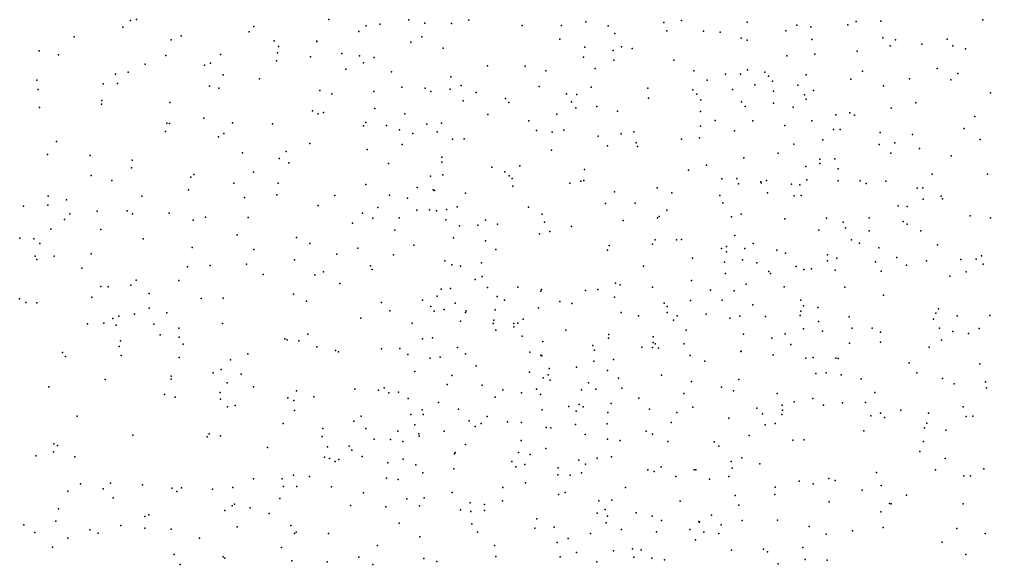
# Model space of a CAD drawing. Header units: metres. Extents: x -23.9 to 23.9, y -28.5 to 28.5.
# Drawn here: x -10.464 to -8.977, y 8.402 to 9.237 of the extents above; entities that cross this region are included whole.
import ezdxf

# ---------------------------------------------------------------- set-up
doc = ezdxf.new("R2010")
doc.units = ezdxf.units.M

msp = doc.modelspace()

# ---------------------------------------------------------------- linework, layer by layer
for p in [(-10.3059, 9.2246, -12.7139), (-10.2942, 9.2348, 24.2269), (-10.2848, 9.2367, 16.1445), (-10.1052, 9.2257, -15.7028), (-9.9903, 9.2367, 9.9649), (-9.9333, 9.227, 22.9866), (-9.9123, 9.2294, 22.3197), (-9.8676, 9.2362, 24.3588), (-9.8431, 9.231, 22.3692), (-9.8024, 9.2304, 21.1194), (-9.7757, 9.2354, 22.4719), (-9.6942, 9.2276, 15.7618), (-9.6339, 9.2273, 19.6178), (-9.5965, 9.233, 24.4467), (-9.5622, 9.2267, 23.0711), (-9.4773, 9.232, 23.1294), (-9.4503, 9.2348, 19.461), (-9.3493, 9.2323, 20.6211), (-9.2737, 9.2277, 17.4114), (-9.2518, 9.2251, 20.6521), (-9.1951, 9.2285, 25.0285), (-9.1825, 9.2333, 22.5311), (-9.1447, 9.2342, 17.1156), (-8.9887, 9.2361, 15.8681), (-10.3805, 9.2099, 24.1543), (-10.2164, 9.2117, 19.143), (-10.1122, 9.2177, 19.054), (-9.9442, 9.2181, 21.2316), (-9.8477, 9.2099, -15.3994), (-9.5524, 9.215, 21.0188), (-9.4726, 9.2191, 15.7132), (-9.4164, 9.2189, 21.0087), (-9.3907, 9.2172, 17.9835), (-9.3586, 9.2082, -2.878), (-9.2903, 9.2192, 22.5739), (-9.1419, 9.2087, 15.786), (-10.2317, 9.2055, 23.0769), (-10.074, 9.2037, 23.0116), (-10.0674, 9.1952, 24.333), (-10.0088, 9.2028, 21.2939), (-10.0085, 9.2032, 18.9493), (-9.8647, 9.2018, 18.3345), (-9.6365, 9.2064, 21.0383), (-9.5982, 9.194, 22.5325), (-9.5422, 9.1948, 4.6108), (-9.3496, 9.2051, 19.4048), (-9.2505, 9.2057, 17.6632), (-9.1305, 9.1963, -10.2903), (-9.1222, 9.2052, -1.8597), (-9.0821, 9.1988, 22.3815), (-9.0432, 9.2062, 20.6628), (-9.0344, 9.1962, 7.2932), (-10.4342, 9.1884, 16.1409), (-10.4044, 9.1822, 22.5721), (-10.2397, 9.1812, 3.349), (-10.156, 9.1828, -9.4251), (-10.0687, 9.1856, -5.1404), (-10.0186, 9.1796, 16.0911), (-9.9702, 9.1846, 24.3477), (-9.9435, 9.1809, 15.9779), (-9.9211, 9.1782, 18.7528), (-9.8152, 9.1925, 7.2744), (-9.6, 9.1787, 1.8356), (-9.5547, 9.1889, 15.7335), (-9.5258, 9.1923, 18.1202), (-9.2886, 9.1808, 24.9037), (-9.246, 9.1833, 17.0859), (-9.181, 9.188, 19.3637), (-9.015, 9.1917, 25.273), (-10.2717, 9.1684, 21.198), (-10.1809, 9.1667, 21.234), (-10.1715, 9.1696, 24.293), (-10.0702, 9.1733, 16.1623), (-9.9372, 9.1701, 18.8366), (-9.7475, 9.1654, 20.2723), (-9.6898, 9.1651, 18.2138), (-9.5535, 9.1741, 19.5085), (-9.462, 9.1742, 20.5918), (-10.317, 9.1527, 19.2276), (-10.2976, 9.1557, 23.1303), (-10.152, 9.152, 11.9237), (-9.9643, 9.1606, 22.3075), (-9.8942, 9.1562, -6.489), (-9.8035, 9.1489, 9.4551), (-9.658, 9.1577, 11.659), (-9.5824, 9.1615, 20.512), (-9.4313, 9.1581, 19.4184), (-9.3827, 9.1527, 24.5952), (-9.3599, 9.1529, 23.2604), (-9.3489, 9.1594, 17.1757), (-9.3225, 9.1559, 17.9233), (-9.3171, 9.1499, 15.748), (-9.2592, 9.1517, 23.358), (-9.1731, 9.1576, 22.4096), (-9.0586, 9.1617, 19.3547), (-9.027, 9.1537, 25.1793), (-10.4376, 9.1436, 23.2734), (-10.336, 9.1379, 24.1835), (-10.3141, 9.1385, 22.5143), (-10.1731, 9.1344, 3.0086), (-10.0965, 9.1459, 21.2894), (-9.7878, 9.1353, 20.1894), (-9.6679, 9.1342, 19.61), (-9.4109, 9.1435, 4.9525), (-9.338, 9.1365, 24.7874), (-9.3105, 9.1423, 21.012), (-9.2721, 9.1359, 5.7254), (-9.1908, 9.1451, -2.1978), (-9.1405, 9.1351, 25.1008), (-9.1011, 9.1459, 20.6893), (-9.0376, 9.1443, 15.8608), (-10.4355, 9.1294, -9.9099), (-10.159, 9.1313, 16.1519), (-10.0039, 9.1276, 2.0686), (-9.9856, 9.1225, 8.9112), (-9.9214, 9.1262, -10.6397), (-9.8786, 9.1331, 18.6522), (-9.8428, 9.1316, -4.782), (-9.8339, 9.1265, 21.1284), (-9.8044, 9.13, 20.0936), (-9.7646, 9.1248, 19.7773), (-9.6261, 9.1225, 24.3737), (-9.6106, 9.1218, 15.7743), (-9.5883, 9.133, 23.0665), (-9.5019, 9.1315, 23.1275), (-9.433, 9.1286, 22.4752), (-9.4264, 9.122, 18.0728), (-9.3722, 9.1294, 18.0082), (-9.3091, 9.1269, 17.0804), (-9.2615, 9.121, 19.3459), (-9.2481, 9.1279, 17.7777), (-8.9767, 9.1242, 23.3778), (-10.3384, 9.1067, 16.1299), (-10.3381, 9.1124, 21.1732), (-10.2336, 9.1093, 19.2167), (-9.7844, 9.1121, 22.2892), (-9.7196, 9.1156, 19.6798), (-9.7144, 9.1093, 23.029), (-9.6188, 9.1105, 19.5427), (-9.5009, 9.1161, 19.4525), (-9.4205, 9.1137, 23.1979), (-9.3581, 9.1106, 24.7018), (-9.3091, 9.1084, 20.6743), (-9.2594, 9.1145, 17.3494), (-9.0912, 9.1088, 17.138), (-10.4335, 9.1019, 22.5305), (-10.0155, 9.0969, 21.2959), (-10.0064, 9.092, 16.1164), (-9.9985, 9.0943, 19.0297), (-9.9199, 9.1, 22.2391), (-9.8741, 9.0922, 18.5607), (-9.7466, 9.0911, 24.3183), (-9.6413, 9.0915, -15.0543), (-9.6121, 9.1013, 22.4164), (-9.5797, 9.1031, 21.0161), (-9.5482, 9.0962, 20.5536), (-9.4208, 9.0956, 24.507), (-9.3525, 9.1031, 22.4399), (-9.2791, 9.1023, 17.873), (-9.2139, 9.0904, 17.5585), (-9.1921, 9.0937, 15.8055), (-9.1853, 9.0899, 17.142), (-9.1288, 9.1007, 19.31), (-10.2383, 9.0776, 23.115), (-10.2344, 9.0775, 24.231), (-10.1817, 9.0856, 22.4543), (-10.138, 9.0785, 23.0623), (-10.0767, 9.0766, 24.3021), (-9.9338, 9.0788, 21.2169), (-9.9017, 9.0742, 18.4118), (-9.8401, 9.0765, 15.9424), (-9.8178, 9.078, 20.0272), (-9.6839, 9.0816, 6.6694), (-9.3983, 9.082, 20.6457), (-9.3409, 9.0815, 23.3221), (-9.2918, 9.074, 15.7987), (-9.2506, 9.0813, 24.958), (-9.0009, 9.0882, 22.2223), (-10.2403, 9.065, -13.2188), (-10.151, 9.0622, 21.2602), (-9.937, 9.0735, 18.9561), (-9.8819, 9.0676, 24.3258), (-9.8616, 9.0622, -3.0118), (-9.8242, 9.0647, 23.0251), (-9.6724, 9.0666, 21.0502), (-9.648, 9.0641, 24.3055), (-9.6305, 9.0672, 20.4882), (-9.5426, 9.0616, 15.8011), (-9.523, 9.0646, -10.6183), (-9.4212, 9.073, 19.3946), (-9.369, 9.0662, 24.5952), (-9.2175, 9.0679, 20.6948), (-9.2073, 9.068, 4.0826), (-9.1457, 9.0635, 23.3979), (-9.0964, 9.0605, 21.0506), (-9.0171, 9.0694, 19.2751), (-10.4075, 9.0495, 24.0607), (-10.1592, 9.0566, 24.2634), (-10.0196, 9.0467, 22.3273), (-9.878, 9.0449, 18.8366), (-9.8008, 9.0531, 19.8558), (-9.7831, 9.054, 20.2307), (-9.5775, 9.058, 12.1049), (-9.5194, 9.0475, 24.3857), (-9.4499, 9.0535, 15.7934), (-9.4227, 9.0554, 22.4172), (-9.278, 9.0458, 12.4333), (-9.2334, 9.0525, 21.0415), (-9.1472, 9.045, 25.0813), (-9.1231, 9.0474, 15.8389), (-8.9924, 9.053, 25.1981), (-10.4211, 9.0297, 23.3129), (-10.1227, 9.0324, 22.4056), (-10.0554, 9.0346, 16.1983), (-9.9317, 9.0376, 16.0976), (-9.6491, 9.0364, 22.3549), (-9.5633, 9.0433, 18.1834), (-9.5175, 9.0418, 22.4021), (-9.3019, 9.0318, 17.156), (-9.1295, 9.0316, 19.2347), (-9.0856, 9.0388, 22.2742), (-10.3559, 9.0281, 19.2934), (-10.2916, 9.0212, 24.1663), (-10.0662, 9.0238, 23.0562), (-10.0514, 9.0172, 21.3362), (-9.8991, 9.0159, 18.3384), (-9.8172, 9.0256, 8.3494), (-9.817, 9.0182, 19.942), (-9.3546, 9.0249, -15.3473), (-9.2383, 9.0226, 17.7847), (-9.2383, 9.0159, 15.8374), (-9.215, 9.0232, 17.4811), (-9.0371, 9.0278, 23.4352), (-10.2926, 9.0091, 22.4922), (-10.1058, 9.0025, 3.7272), (-9.7408, 9.0102, -1.7671), (-9.7208, 9.0033, 20.3781), (-9.6978, 9.0126, 19.6271), (-9.5985, 9.0067, 15.8499), (-9.4396, 9.0057, 20.6398), (-9.4118, 9.0136, 18.0741), (-9.2599, 9.0115, 11.7379), (-9.2099, 9.0079, 19.2522), (-9.0663, 8.9994, 19.1342), (-8.9814, 8.9994, 22.1955), (-10.3545, 8.9977, 2.0444), (-10.3225, 8.9899, 23.2135), (-10.2017, 8.9953, 24.2203), (-10.197, 8.9991, -2.5809), (-10.1357, 8.986, 19.2086), (-10.068, 8.9859, 22.3606), (-9.8346, 8.9964, 0.2704), (-9.8158, 8.9984, 15.9961), (-9.7141, 8.997, 21.0735), (-9.7093, 8.993, 6.3421), (-9.6211, 8.9861, 21.0416), (-9.6041, 8.9889, 19.5101), (-9.5998, 8.99, 24.2589), (-9.3885, 8.9927, -1.9245), (-9.3653, 8.9931, 21.0208), (-9.3628, 8.9848, 20.6696), (-9.3286, 8.9879, 24.767), (-9.3281, 8.9863, 17.975), (-9.3197, 8.9897, 8.4539), (-9.2579, 8.9912, 20.699), (-9.2099, 8.9896, 17.6713), (-9.1763, 8.9894, 21.0694), (-9.1675, 8.9856, 19.1538), (-9.1373, 8.989, 20.7128), (-10.2054, 8.9759, 21.2378), (-9.9338, 8.984, 22.2483), (-9.8552, 8.9792, -5.5609), (-9.8305, 8.9759, 23.0572), (-9.8285, 8.9747, 18.6859), (-9.7807, 8.9705, -6.2021), (-9.7082, 8.9814, 15.9199), (-9.5527, 8.9724, 23.1612), (-9.4875, 8.9786, 24.3476), (-9.4647, 8.971, 23.2309), (-9.3184, 8.9711, 23.4238), (-9.2816, 8.9842, 14.5294), (-9.2691, 8.9834, 17.8855), (-9.0892, 8.9782, 17.1837), (-9.0804, 8.9785, 3.6434), (-10.4203, 8.9662, 23.987), (-10.392, 8.9601, 2.7373), (-10.2765, 8.9657, 16.1566), (-10.1197, 8.964, 23.1066), (-10.0699, 8.9682, -2.1102), (-9.9813, 8.9671, 19.0761), (-9.8974, 8.9675, 18.9561), (-9.8699, 8.9627, 21.1824), (-9.5209, 8.9554, 20.5855), (-9.3916, 8.9668, 19.3293), (-9.3867, 8.9559, 23.3429), (-9.2774, 8.9665, 19.2166), (-9.2666, 8.9668, 24.9057), (-9.0799, 8.9614, 21.0054), (-9.0524, 8.9662, -9.0893), (-9.0502, 8.9621, 20.7042), (-10.4579, 8.9508, 23.8786), (-10.4205, 8.9521, 23.373), (-10.345, 8.9432, 24.0647), (-10.2992, 8.9433, -0.0963), (-10.235, 8.94, 23.1834), (-10.0064, 8.9516, 23.0798), (-9.9388, 8.9399, 24.2652), (-9.9153, 8.9488, 12.3403), (-9.8556, 8.9443, 16.1324), (-9.836, 8.9451, 18.7807), (-9.8252, 8.9435, 3.163), (-9.8102, 8.9456, -14.6482), (-9.7938, 8.9498, 20.2134), (-9.6847, 8.9491, 23.1111), (-9.5665, 8.9547, 18.1908), (-9.4725, 8.9447, 19.386), (-9.1184, 8.951, 25.0832), (-9.1047, 8.9502, 19.0568), (-10.3952, 8.9302, 21.1965), (-10.3869, 8.9391, 19.3184), (-10.2908, 8.9391, 19.2929), (-10.1983, 8.9292, 16.1789), (-10.1794, 8.9337, 22.4697), (-10.1137, 8.9334, 24.2176), (-9.923, 8.932, 23.0814), (-9.8828, 8.9327, 18.3383), (-9.8113, 8.9297, 20.1295), (-9.7505, 8.9292, 24.243), (-9.6636, 8.9386, 22.3778), (-9.6598, 8.9259, 24.2234), (-9.5397, 8.9285, 15.9105), (-9.4871, 8.9326, 22.414), (-9.4844, 8.9347, -0.8248), (-9.3734, 8.9343, 24.4237), (-9.3588, 8.9385, 15.8612), (-9.2916, 8.931, 22.3772), (-9.2278, 8.9325, 17.7522), (-9.2024, 8.926, 20.7001), (-9.1625, 8.9326, 15.8515), (-9.1104, 8.9271, 23.5111), (-9.0079, 8.9358, 9.5513), (-8.977, 8.9328, 25.1738), (-10.4162, 8.9156, 12.0116), (-10.3396, 8.9151, 22.565), (-9.9538, 8.9244, 21.2795), (-9.8893, 8.9139, 16.2569), (-9.79, 8.9203, 16.0781), (-9.7623, 8.9213, 19.7428), (-9.7319, 8.9233, 20.3546), (-9.652, 8.9118, 18.2215), (-9.6186, 8.9196, 20.5036), (-9.2397, 8.914, 17.3807), (-9.1991, 8.9173, 23.5305), (-9.1629, 8.9126, -7.0819), (-9.1043, 8.923, -5.8992), (-9.0834, 8.9129, 9.9016), (-10.4635, 8.9016, 7.6202), (-10.442, 8.9007, 11.6215), (-10.2748, 8.9008, 23.2508), (-10.1305, 8.9065, 21.3168), (-10.0397, 8.9024, 21.3742), (-9.7991, 8.902, 19.8535), (-9.7504, 8.8975, 23.1224), (-9.6674, 8.9081, 19.5924), (-9.4906, 8.8989, 24.2447), (-9.4577, 8.8992, 19.3077), (-9.4501, 8.8994, 20.6267), (-9.3685, 8.9056, 8.9181), (-9.1896, 8.8991, 22.3378), (-10.433, 8.8935, 23.5018), (-10.1998, 8.8871, 7.1855), (-10.105, 8.8843, 22.4219), (-10.0195, 8.8936, 16.2705), (-9.9461, 8.8865, 22.3887), (-9.8603, 8.8907, 18.881), (-9.7343, 8.8842, 22.4395), (-9.5634, 8.8831, 24.1715), (-9.5608, 8.8902, 22.4546), (-9.4946, 8.8923, 18.1316), (-9.3888, 8.8857, 19.2038), (-9.3812, 8.8808, 24.3505), (-9.3811, 8.8886, 18.0325), (-9.3531, 8.8856, 23.486), (-9.3402, 8.8935, 24.4998), (-9.3043, 8.8832, 24.7302), (-9.1774, 8.8942, 17.2074), (-9.148, 8.8866, 25.024), (-9.0581, 8.8914, 17.1971), (-10.44, 8.8742, 23.7334), (-10.4376, 8.869, 23.6185), (-10.4111, 8.8742, 23.8621), (-10.3545, 8.8778, 23.9887), (-10.0431, 8.8682, 11.2175), (-9.978, 8.8769, 24.2155), (-9.8914, 8.8761, 16.345), (-9.8126, 8.867, 19.9809), (-9.4331, 8.8711, 22.4532), (-9.3569, 8.8683, 19.1116), (-9.2908, 8.8786, 17.901), (-9.2266, 8.867, 17.4535), (-9.2264, 8.876, 21.057), (-9.2122, 8.8708, 18.9968), (-9.1204, 8.8722, 15.019), (-9.0751, 8.8669, -1.113), (-9.0224, 8.869, 18.9322), (-8.999, 8.8693, 20.6961), (-8.9908, 8.8747, 23.6076), (-10.3685, 8.8558, 16.1885), (-10.2067, 8.8576, 13.7065), (-10.1719, 8.8595, 22.5221), (-10.1165, 8.8618, 19.2144), (-9.9266, 8.8591, 19.0205), (-9.9238, 8.8534, 23.1362), (-9.8019, 8.8608, 16.2392), (-9.7885, 8.8585, 20.1987), (-9.7563, 8.8637, 16.1566), (-9.5083, 8.8585, 23.2998), (-9.3842, 8.8646, 24.2638), (-9.3349, 8.8636, 20.6662), (-9.3162, 8.8507, 22.4186), (-9.2743, 8.8583, 15.8821), (-9.2627, 8.8536, 24.8134), (-9.2508, 8.8546, -3.0837), (-9.2149, 8.8524, 17.5695), (-9.153, 8.8655, 23.5951), (-9.1445, 8.8509, 18.9352), (-9.1054, 8.8603, 22.2715), (-8.9883, 8.8619, 22.2401), (-10.2854, 8.8371, 14.2346), (-10.2202, 8.8368, 21.2886), (-10.0908, 8.8461, 16.2519), (-10.0119, 8.8454, 23.1548), (-9.9986, 8.8498, 19.1193), (-9.766, 8.8385, 21.1611), (-9.7554, 8.8427, 18.2521), (-9.4346, 8.8369, 23.4159), (-9.3828, 8.8477, 3.8665), (-9.3137, 8.8473, 24.5672), (-9.0392, 8.8433, 25.0937), (-9.0141, 8.8502, 20.9011), (-10.3393, 8.8275, 19.3224), (-10.3281, 8.8272, -15.8111), (-10.2935, 8.8297, 23.3406), (-9.9735, 8.8322, 16.3293), (-9.8184, 8.8237, 18.5597), (-9.8039, 8.8243, 22.4739), (-9.7474, 8.8262, 16.618), (-9.7008, 8.8264, 20.3779), (-9.6644, 8.8229, 21.1204), (-9.5969, 8.8213, 16.9762), (-9.5782, 8.8232, 23.2674), (-9.5511, 8.8326, 19.4655), (-9.544, 8.8301, 16.0407), (-9.4946, 8.8264, 24.0831), (-9.4055, 8.8219, 23.5114), (-9.3693, 8.8209, 3.3704), (-9.3512, 8.831, 23.5806), (-9.2931, 8.827, 24.2621), (-9.2, 8.8264, 24.9162), (-10.4642, 8.8086, 16.2233), (-10.3534, 8.8111, 22.6627), (-10.2655, 8.8169, 22.6203), (-10.1859, 8.8093, 23.2664), (-10.152, 8.8099, 24.0984), (-10.0443, 8.8158, 22.4227), (-9.8468, 8.8066, 6.939), (-9.8244, 8.8126, 18.7783), (-9.7324, 8.8122, 16.478), (-9.7212, 8.8065, 16.7205), (-9.6658, 8.8202, 18.2132), (-9.5528, 8.8113, -6.4172), (-9.4361, 8.8063, 15.996), (-9.3877, 8.8065, 24.0737), (-9.2674, 8.8066, 24.3688), (-9.1406, 8.8142, 23.6705), (-10.4545, 8.8031, 21.2414), (-10.4375, 8.8027, 19.3335), (-10.2656, 8.7942, 16.2293), (-10.0245, 8.8049, 21.4219), (-9.9096, 8.803, 16.4081), (-9.8341, 8.797, 3.5286), (-9.8134, 8.7922, 18.6603), (-9.7968, 8.8021, 20.073), (-9.7355, 8.792, 20.2979), (-9.6691, 8.7947, -1.2264), (-9.6363, 8.8046, 20.4569), (-9.6183, 8.8013, 16.121), (-9.4767, 8.8019, -6.9374), (-9.4723, 8.797, 22.5251), (-9.3408, 8.7997, 15.9305), (-9.263, 8.7982, 24.732), (-9.2411, 8.7956, 17.2391), (-9.0566, 8.7932, 23.7526), (-10.3212, 8.7787, -9.5259), (-10.3119, 8.7821, 21.2872), (-10.2878, 8.7853, 23.4143), (-10.2384, 8.7871, 23.9996), (-9.9411, 8.779, 21.3644), (-9.8967, 8.7902, 22.459), (-9.8289, 8.79, 21.2412), (-9.7812, 8.7878, 19.8732), (-9.7797, 8.7902, 16.3957), (-9.6926, 8.7773, 16.2286), (-9.5426, 8.7877, 21.1079), (-9.516, 8.7827, 19.2672), (-9.472, 8.7876, 23.9534), (-9.4569, 8.7827, 1.0959), (-9.4124, 8.7852, 18.0368), (-9.376, 8.7793, 23.8471), (-9.3608, 8.7823, 19.0123), (-9.3213, 8.7814, 22.4805), (-9.2682, 8.7829, 24.6217), (-9.2674, 8.7897, 17.3748), (-9.1934, 8.7809, 15.8645), (-9.0643, 8.7773, -7.4719), (-9.0608, 8.7868, 17.1991), (-9.0281, 8.7826, 22.3163), (-8.9779, 8.7831, 15.8264), (-10.36, 8.7703, 16.2348), (-10.335, 8.7714, 23.5368), (-10.3161, 8.7682, 23.8421), (-10.2584, 8.7701, 0.5331), (-10.2202, 8.764, 8.3313), (-10.1533, 8.7708, 21.3766), (-9.8628, 8.7713, 18.3992), (-9.7887, 8.7743, 19.978), (-9.7386, 8.7708, 23.2384), (-9.7373, 8.776, 19.7588), (-9.707, 8.7708, 22.5437), (-9.7069, 8.7658, 16.3351), (-9.7007, 8.7714, -5.0945), (-9.4626, 8.7759, 23.865), (-9.2633, 8.7629, 23.9233), (-9.2405, 8.7738, 17.6266), (-9.1889, 8.7635, 24.8547), (-9.1582, 8.7638, 22.3596), (-9.0551, 8.7639, 20.9559), (-8.9942, 8.7633, 23.9292), (-10.2488, 8.7533, -5.123), (-10.2195, 8.7499, 19.2711), (-10.0577, 8.7473, 24.0675), (-10.0223, 8.7546, 22.4913), (-9.8468, 8.7474, 18.3043), (-9.8316, 8.7489, 18.5185), (-9.7343, 8.7605, 21.1946), (-9.6942, 8.7517, 24.0515), (-9.6273, 8.7606, 19.5848), (-9.5619, 8.7486, 23.3982), (-9.5614, 8.7542, -15.7452), (-9.4933, 8.7507, -7.3239), (-9.4429, 8.7605, 23.6675), (-9.3549, 8.7545, 17.2283), (-9.312, 8.7484, 21.1385), (-9.2911, 8.755, 17.8202), (-9.2341, 8.759, 21.0996), (-9.1453, 8.7574, 23.8527), (-9.0346, 8.7584, 1.7101), (-9.0107, 8.7556, 20.6636), (-10.3113, 8.7355, 23.6739), (-10.3092, 8.7444, 22.6918), (-10.2136, 8.7394, 23.3961), (-10.054, 8.7459, 23.2757), (-10.0362, 8.7443, 19.1474), (-10.0089, 8.735, 0.7615), (-9.9094, 8.7319, 16.4795), (-9.8817, 8.7324, 23.2619), (-9.7934, 8.7341, 16.7915), (-9.6624, 8.7432, 23.3225), (-9.586, 8.7374, 22.5832), (-9.5109, 8.7348, -5.4681), (-9.4946, 8.7342, -9.471), (-9.4937, 8.742, 19.139), (-9.4905, 8.74, 18.0815), (-9.4855, 8.733, 5.9974), (-9.4458, 8.7397, 20.583), (-9.2826, 8.7388, 17.1814), (-9.193, 8.7408, 24.3082), (-9.1453, 8.7422, 24.1842), (-9.0706, 8.7347, 24.0947), (-9.0518, 8.7452, 23.9951), (-10.3984, 8.7267, 22.7284), (-10.3937, 8.7205, 21.3079), (-10.3084, 8.7219, 19.2995), (-10.2196, 8.7188, 23.8864), (-10.1144, 8.7246, 22.5938), (-9.98, 8.7297, 21.4525), (-9.9753, 8.7274, 19.0751), (-9.8695, 8.7234, 24.0659), (-9.835, 8.7179, 18.7768), (-9.8196, 8.7193, 21.3026), (-9.781, 8.7244, 24.0489), (-9.6822, 8.7272, 16.6201), (-9.6655, 8.7222, 20.3673), (-9.6641, 8.7215, 18.1754), (-9.5835, 8.7298, 20.4793), (-9.4366, 8.7217, -10.4358), (-9.3591, 8.7281, 1.4757), (-9.3585, 8.7287, 17.9289), (-9.3097, 8.7228, 17.3314), (-9.2597, 8.718, 17.5425), (-9.2486, 8.719, 22.4838), (-9.2138, 8.7177, 24.6834), (-9.21, 8.7171, 24.4634), (-10.1411, 8.7153, 23.9708), (-9.7647, 8.706, 16.9063), (-9.653, 8.7019, 16.8985), (-9.611, 8.7042, 21.1817), (-9.5845, 8.713, 19.4033), (-9.5541, 8.7156, 23.4921), (-9.4144, 8.713, 9.3733), (-9.1014, 8.7106, 21.0333), (-8.9931, 8.7089, 25.03), (-10.2319, 8.6903, 23.7445), (-10.1674, 8.6954, 12.4098), (-10.1552, 8.7006, -4.6436), (-10.1248, 8.6932, 23.4103), (-9.8588, 8.6972, 16.6096), (-9.8021, 8.6914, 22.5697), (-9.6828, 8.6963, 19.7087), (-9.6621, 8.6875, 16.4845), (-9.6541, 8.6923, 16.3926), (-9.5634, 8.6988, 23.8283), (-9.5467, 8.6874, 16.1427), (-9.4807, 8.6915, 19.0571), (-9.2443, 8.6941, 18.8595), (-9.2285, 8.6954, 20.6387), (-9.2053, 8.6921, 17.1664), (-9.0897, 8.6954, 15.8483), (-10.4192, 8.6739, -10.5446), (-10.3327, 8.6852, 16.2956), (-10.2318, 8.6855, -2.7682), (-10.1459, 8.6802, 16.3425), (-10.1059, 8.6741, 23.9041), (-9.9054, 8.6726, 23.9949), (-9.8092, 8.6774, 23.356), (-9.7553, 8.6763, 20.047), (-9.6513, 8.6839, 23.8966), (-9.5928, 8.6798, 19.3054), (-9.4348, 8.6819, 12.2998), (-9.3889, 8.6734, 21.1807), (-9.3622, 8.6852, 17.1423), (-9.175, 8.6863, 24.7582), (-9.0504, 8.6864, 18.7975), (-9.0327, 8.6784, 20.9419), (-8.9847, 8.6813, -8.8189), (-8.9831, 8.6726, 15.8397), (-10.2421, 8.662, 16.3297), (-10.2255, 8.6581, 21.4245), (-10.1566, 8.665, 23.5156), (-10.0398, 8.6678, 16.4165), (-10.0133, 8.6587, 23.9312), (-9.9503, 8.6701, 23.3621), (-9.9142, 8.6687, -16.0109), (-9.8985, 8.6645, 22.5477), (-9.8836, 8.6655, 18.2618), (-9.7354, 8.6582, 22.6118), (-9.7239, 8.6692, 19.8383), (-9.6954, 8.6647, 21.2516), (-9.6722, 8.6701, -1.8258), (-9.666, 8.6619, 23.4912), (-9.6031, 8.6691, 18.1267), (-9.5814, 8.6702, 23.6349), (-9.5413, 8.6718, 16.8971), (-9.4464, 8.6636, 17.0716), (-9.3707, 8.6678, 20.5839), (-9.3036, 8.6636, 17.4153), (-9.1538, 8.6654, 18.8057), (-10.1561, 8.655, 23.754), (-10.1456, 8.6432, 23.6582), (-10.1337, 8.6452, 22.66), (-10.0532, 8.6568, 23.4352), (-10.0439, 8.6529, 21.555), (-9.869, 8.656, 16.691), (-9.8222, 8.6499, 8.8679), (-9.6228, 8.6437, 16.7013), (-9.6068, 8.6467, 19.5106), (-9.6005, 8.6432, 22.6333), (-9.5579, 8.6484, 19.1031), (-9.5156, 8.6567, 16.9944), (-9.4326, 8.6426, 17.965), (-9.2958, 8.6459, 15.9295), (-9.2773, 8.6509, 17.1166), (-9.249, 8.6558, 21.1884), (-9.2328, 8.6458, -16.006), (-9.2037, 8.6494, 9.6442), (-9.1683, 8.6497, 15.8775), (-9.0189, 8.6432, 20.6068), (-10.3756, 8.6289, 16.3502), (-10.0427, 8.6378, 22.5953), (-9.9408, 8.6289, 19.0176), (-9.8646, 8.6315, 23.4598), (-9.8473, 8.6387, 18.7423), (-9.8456, 8.6314, 23.8769), (-9.7917, 8.6395, 21.3337), (-9.7476, 8.6282, 17.009), (-9.6633, 8.6384, 23.6411), (-9.6116, 8.6367, 16.3172), (-9.5628, 8.6345, 20.4279), (-9.4993, 8.6396, 17.1341), (-9.4573, 8.6347, 16.0545), (-9.3347, 8.6412, 17.7877), (-9.326, 8.6326, 18.8471), (-9.2965, 8.6313, -4.3667), (-9.2953, 8.638, 17.5969), (-9.16, 8.6297, 21.154), (-9.1452, 8.6335, 24.6601), (-9.1144, 8.6383, 24.3893), (-9.072, 8.6333, 24.8391), (-9.0141, 8.6286, 24.2591), (-9.0039, 8.6288, 11.6092), (-10.0601, 8.6176, 23.6197), (-9.952, 8.6213, 16.6019), (-9.8584, 8.6156, 18.5304), (-9.7752, 8.622, 23.8271), (-9.7662, 8.6133, 23.5941), (-9.7569, 8.6178, 18.15), (-9.7165, 8.6204, 23.7074), (-9.6951, 8.6194, 20.1831), (-9.6123, 8.616, -3.1984), (-9.5642, 8.6171, 18.0641), (-9.466, 8.619, 21.232), (-9.3776, 8.6257, 17.8633), (-9.3219, 8.6158, 17.4913), (-9.3068, 8.6177, -9.8265), (-9.1392, 8.6267, 20.6111), (-9.0743, 8.618, 17.1644), (-10.2903, 8.5996, 16.3938), (-10.1736, 8.6018, 19.2062), (-10.1562, 8.5987, 16.4394), (-9.9994, 8.61, 23.744), (-9.9337, 8.6099, 23.5344), (-9.8846, 8.606, 23.8028), (-9.8526, 8.6021, 23.6063), (-9.852, 8.5984, 18.6184), (-9.8138, 8.6061, 23.7319), (-9.6572, 8.6114, 19.3434), (-9.65, 8.6109, 19.7495), (-9.5975, 8.601, 18.9928), (-9.5044, 8.6059, 22.6376), (-9.4944, 8.6013, 2.5855), (-9.3464, 8.5991, 15.9841), (-9.1706, 8.6066, 17.14), (-9.0778, 8.6109, -9.1386), (-9.0451, 8.6076, 24.344), (-10.4117, 8.5864, 8.6924), (-10.4061, 8.5838, 21.424), (-10.1764, 8.5974, 21.4776), (-10.0004, 8.5976, 18.1931), (-9.9592, 8.5832, 16.9609), (-9.9206, 8.5939, 23.6634), (-9.8958, 8.5932, 18.8659), (-9.8768, 8.5899, 17.0099), (-9.7812, 8.5853, 18.8081), (-9.6959, 8.5918, 19.007), (-9.5633, 8.5937, 16.7994), (-9.544, 8.5917, 16.1989), (-9.4708, 8.5899, 20.4752), (-9.4001, 8.5898, 17.3097), (-9.2798, 8.5923, 22.5721), (-9.262, 8.5926, 21.2709), (-9.0795, 8.5902, 24.4679), (-10.439, 8.5681, 12.2149), (-10.4122, 8.5744, 22.8003), (-10.0843, 8.5808, 16.507), (-9.9924, 8.582, 21.4704), (-9.955, 8.5767, 16.7687), (-9.7978, 8.5715, 19.0468), (-9.7968, 8.5734, 22.6219), (-9.7, 8.5733, 21.3092), (-9.682, 8.5704, 20.0615), (-9.6577, 8.5794, 19.8301), (-9.393, 8.5828, 18.8372), (-9.0849, 8.5748, 21.0766), (-10.3791, 8.5664, 19.2733), (-9.997, 8.5663, -1.9702), (-9.9894, 8.5643, 16.6887), (-9.9807, 8.5596, 16.8788), (-9.975, 8.5624, 6.6454), (-9.9393, 8.567, 18.3501), (-9.8997, 8.5576, 18.4563), (-9.8762, 8.563, 6.27), (-9.8568, 8.5546, 19.1512), (-9.71, 8.5593, 19.3908), (-9.6901, 8.5549, 18.8719), (-9.6072, 8.5614, 16.4105), (-9.5974, 8.5554, 16.6772), (-9.5795, 8.5647, 20.3414), (-9.5575, 8.5668, 21.2873), (-9.3738, 8.5597, 22.6231), (-9.3575, 8.5653, 17.6758), (-9.3301, 8.5558, 17.0539), (-9.0465, 8.564, 15.8852), (-10.0442, 8.5386, 18.1492), (-9.8462, 8.5422, 18.9665), (-9.7987, 8.5485, 19.2818), (-9.7038, 8.5515, 18.0852), (-9.6397, 8.5392, 19.6059), (-9.6389, 8.5497, 22.6617), (-9.6204, 8.5384, 18.0383), (-9.6031, 8.5419, 17.1332), (-9.5019, 8.5468, 20.4012), (-9.4918, 8.5444, 17.9281), (-9.4811, 8.5515, -1.4459), (-9.4308, 8.5469, 16.962), (-9.4283, 8.5468, 17.8466), (-9.3723, 8.5495, 17.464), (-9.1513, 8.5425, 18.7604), (-9.061, 8.5467, 18.7471), (-8.9872, 8.5481, 24.7795), (-10.3709, 8.5252, 17.3086), (-10.3246, 8.5264, 22.8006), (-10.2756, 8.5237, 16.5061), (-10.1055, 8.533, 2.0675), (-10.062, 8.5332, 21.4945), (-10.0198, 8.5365, 18.2541), (-9.9017, 8.5341, 21.3968), (-9.884, 8.5321, 18.7379), (-9.689, 8.5266, 19.4911), (-9.4588, 8.5363, 17.2778), (-9.4071, 8.5326, 17.3888), (-9.3776, 8.5365, 21.3377), (-9.2699, 8.5294, 20.5241), (-9.2483, 8.5253, -14.499), (-9.2244, 8.5335, 21.3189), (-9.2148, 8.5304, 22.5519), (-9.0179, 8.5378, 24.6375), (-9.0073, 8.5375, 24.4846), (-10.3902, 8.5141, 16.5148), (-10.3357, 8.5177, 17.211), (-10.2308, 8.5185, 19.2011), (-10.2229, 8.5136, 21.5316), (-10.2162, 8.5193, 22.7631), (-10.1683, 8.5171, 16.5745), (-10.1373, 8.5196, 19.1557), (-10.0598, 8.521, 16.9647), (-10.0393, 8.521, 16.753), (-9.9863, 8.5208, -10.2604), (-9.9374, 8.5117, 19.2153), (-9.8014, 8.5121, 9.2575), (-9.724, 8.5196, 17.0886), (-9.6387, 8.5087, 20.0064), (-9.6283, 8.5122, 20.1245), (-9.536, 8.5196, 18.7755), (-9.3071, 8.5092, 22.6136), (-9.3067, 8.5202, 21.3804), (-9.1736, 8.5156, 20.5258), (-9.1443, 8.5227, 21.2607), (-10.3208, 8.5039, 21.476), (-10.1346, 8.4942, 17.1482), (-10.0655, 8.5027, 19.1157), (-9.8706, 8.5025, 19.3309), (-9.8441, 8.5038, 22.6248), (-9.7736, 8.4964, 18.761), (-9.7519, 8.4938, -9.7097), (-9.7243, 8.4995, 12.4673), (-9.5768, 8.4994, 17.9588), (-9.5567, 8.5004, 16.3288), (-9.4522, 8.4989, 16.1372), (-9.3678, 8.5072, 17.5479), (-9.2237, 8.4977, 18.7582), (-9.1316, 8.495, 21.3792), (-9.129, 8.4946, 15.9304), (-9.1053, 8.5079, 22.5), (-9.0186, 8.4946, 21.0443), (-10.4042, 8.487, 16.5948), (-10.1494, 8.4846, 16.9922), (-10.1382, 8.4916, 16.6899), (-10.111, 8.4886, 16.7978), (-10.0818, 8.4796, 18.2274), (-9.9572, 8.4922, 22.6266), (-9.9031, 8.49, 17.0913), (-9.8516, 8.4916, 2.3415), (-9.7888, 8.4853, 19.4359), (-9.7727, 8.4829, 18.0453), (-9.7518, 8.4843, 22.6599), (-9.5791, 8.4802, 16.5182), (-9.5672, 8.4861, 16.6287), (-9.5196, 8.4807, 20.2864), (-9.3621, 8.4924, 16.0515), (-9.1446, 8.4826, 17.0898), (-10.4082, 8.4682, 17.1863), (-10.2719, 8.475, 17.0049), (-10.2658, 8.4778, 17.2508), (-9.8823, 8.4651, 18.0437), (-9.7713, 8.4639, 21.3388), (-9.6718, 8.4715, 18.7121), (-9.5653, 8.4658, 20.176), (-9.5637, 8.4759, 16.4298), (-9.4951, 8.4756, 16.2239), (-9.4806, 8.4693, 21.3196), (-9.4234, 8.4674, 22.6599), (-9.4225, 8.4668, 18.7205), (-9.404, 8.4772, 17.7289), (-9.3572, 8.4689, 16.9667), (-9.3033, 8.4698, 20.4485), (-10.4576, 8.4627, 16.7076), (-10.4408, 8.4508, 22.8294), (-10.3562, 8.455, 16.6727), (-10.3435, 8.4495, 16.9167), (-10.3089, 8.4615, 19.1932), (-10.272, 8.4574, 17.3443), (-10.232, 8.4559, 16.8621), (-10.1305, 8.4592, 21.4619), (-10.0484, 8.4616, 17.1545), (-10.0427, 8.4492, 19.1903), (-10.0402, 8.4514, 22.6583), (-9.9909, 8.4494, 18.3968), (-9.7628, 8.4511, 14.1992), (-9.6747, 8.4572, -10.075), (-9.6453, 8.4589, 17.1027), (-9.5897, 8.4494, 19.8367), (-9.542, 8.4551, 18.6818), (-9.4882, 8.4516, 16.7859), (-9.4374, 8.4553, 20.3483), (-9.4157, 8.451, 16.8903), (-9.3892, 8.4624, 17.3354), (-9.2546, 8.4597, 16.006), (-9.1884, 8.4533, 20.4555), (-9.1414, 8.4586, 18.7377), (-9.0283, 8.4568, 20.4499), (-10.3903, 8.4423, 16.8222), (-10.1885, 8.4422, 17.2634), (-9.851, 8.444, 21.3646), (-9.6406, 8.4352, 21.3139), (-9.6236, 8.4416, 17.913), (-9.4287, 8.4393, 17.2282), (-9.3931, 8.449, 11.3313), (-9.2287, 8.448, 17.0304), (-9.051, 8.4359, 18.7283), (-8.9852, 8.449, -9.984), (-10.4134, 8.4285, 21.3623), (-10.0627, 8.4278, 18.3018), (-9.9157, 8.4308, 17.1583), (-9.7364, 8.4308, -7.3352), (-9.6108, 8.4201, 22.6853), (-9.5543, 8.4225, 17.8497), (-9.5251, 8.4259, 22.6797), (-9.512, 8.4243, 16.3497), (-9.3736, 8.4238, 16.1286), (-9.3244, 8.4253, 17.6186), (-9.3185, 8.4213, 18.7004), (-9.2643, 8.4279, 22.6028), (-10.227, 8.417, -2.5508), (-10.1521, 8.4137, 18.1529), (-10.1498, 8.4113, 19.1899), (-10.0469, 8.4073, 17.2312), (-9.9929, 8.4056, 21.4414), (-9.9441, 8.4128, 18.5655), (-9.8447, 8.4109, 18.6899), (-9.8248, 8.4064, 19.525), (-9.7344, 8.4141, 19.5776), (-9.6358, 8.4135, 1.0874), (-9.5798, 8.4056, -14.4705), (-9.5231, 8.4128, 20.0249), (-9.4953, 8.4114, 20.1491), (-9.4761, 8.4087, 17.1544), (-9.2609, 8.4092, 20.3772), (-9.2268, 8.4086, -5.4332), (-9.0146, 8.4171, 17.0658), (-10.2179, 8.4018, 21.4238), (-9.9229, 8.4016, 17.9513), (-9.3018, 8.4026, 17.3961)]:
    msp.add_point(p)

doc.saveas('drawing.dxf')
